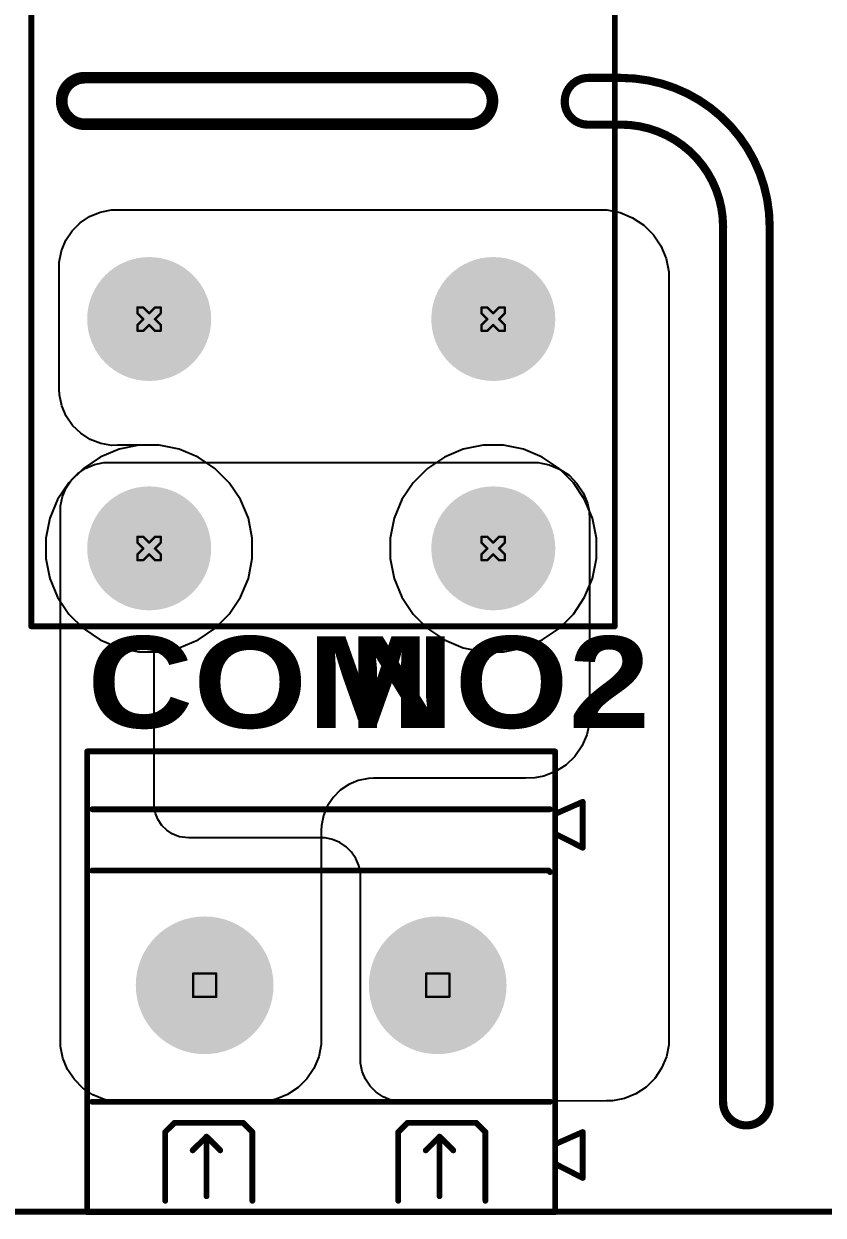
# Model space of a CAD drawing. Header units: inches. Extents: x -3 to 195, y 0 to 199.
# Drawn here: x 1.034 to 1.72, y -0.003 to 1.02 of the extents above; entities that cross this region are included whole.
import ezdxf

# ---------------------------------------------------------------- set-up
doc = ezdxf.new("R2010")
doc.units = ezdxf.units.IN
doc.header["$MEASUREMENT"] = 0
for name, color, linetype in [('Board Outline', 216, 'Continuous'), ('Bottom Layer', 5, 'Continuous'), ('Bottom Solder', 6, 'Continuous'), ('Drill Drawing', 1, 'Continuous'), ('Multi-Layer', 9, 'Continuous'), ('Pad Holes', 156, 'Continuous'), ('Top Layer', 1, 'Continuous'), ('Top Overlay', 2, 'Continuous'), ('Top Solder', 216, 'Continuous')]:
    doc.layers.add(name, color=color, linetype=linetype)
doc.styles.add('Arial Black_Bold', font='', dxfattribs={"height": 0.2})
doc.styles.get('Arial Black_Bold').set_extended_font_data('Arial Black', bold=True)

# ---------------------------------------------------------------- blocks, each defined once
blk = doc.blocks.new('G5RL_1A_E_HR_DC5_89')
at = {"layer": 'Bottom Layer'}
h = blk.add_hatch(color=5, dxfattribs=at)
edge = h.paths.add_edge_path()
edge.add_arc((0.2952, 0.1477), 0.0492, 0, 360)
h = blk.add_hatch(color=5, dxfattribs=at)
edge = h.paths.add_edge_path()
edge.add_arc((0.4921, 0.1477), 0.0492, 0, 360)
h = blk.add_hatch(color=5, dxfattribs=at)
edge = h.paths.add_edge_path()
edge.add_arc((0.2952, -0.1476), 0.0492, 0, 360)
h = blk.add_hatch(color=5, dxfattribs=at)
edge = h.paths.add_edge_path()
edge.add_arc((0.4921, -0.1476), 0.0492, 0, 360)
at = {"layer": 'Bottom Solder'}
h = blk.add_hatch(color=6, dxfattribs=at)
edge = h.paths.add_edge_path()
edge.add_arc((0.2952, 0.1477), 0.0532, 0, 360)
h = blk.add_hatch(color=6, dxfattribs=at)
edge = h.paths.add_edge_path()
edge.add_arc((0.4921, 0.1477), 0.0532, 0, 360)
h = blk.add_hatch(color=6, dxfattribs=at)
edge = h.paths.add_edge_path()
edge.add_arc((0.2952, -0.1476), 0.0532, 0, 360)
h = blk.add_hatch(color=6, dxfattribs=at)
edge = h.paths.add_edge_path()
edge.add_arc((0.4921, -0.1476), 0.0532, 0, 360)
at = {"layer": 'Multi-Layer'}
h = blk.add_hatch(color=9, dxfattribs=at)
edge = h.paths.add_edge_path()
edge.add_arc((0.2952, 0.1477), 0.0492, 0, 360)
h = blk.add_hatch(color=9, dxfattribs=at)
edge = h.paths.add_edge_path()
edge.add_arc((0.4921, 0.1477), 0.0492, 0, 360)
h = blk.add_hatch(color=9, dxfattribs=at)
edge = h.paths.add_edge_path()
edge.add_arc((0.2952, -0.1476), 0.0492, 0, 360)
h = blk.add_hatch(color=9, dxfattribs=at)
edge = h.paths.add_edge_path()
edge.add_arc((0.4921, -0.1476), 0.0492, 0, 360)
at = {"layer": 'Pad Holes'}
h = blk.add_hatch(color=7, dxfattribs=at)
edge = h.paths.add_edge_path()
edge.add_arc((0.2952, 0.1477), 0.0295, 0, 360)
h = blk.add_hatch(color=7, dxfattribs=at)
edge = h.paths.add_edge_path()
edge.add_arc((0.4921, 0.1477), 0.0295, 0, 360)
h = blk.add_hatch(color=7, dxfattribs=at)
edge = h.paths.add_edge_path()
edge.add_arc((0.2952, -0.1476), 0.0295, 0, 360)
h = blk.add_hatch(color=7, dxfattribs=at)
edge = h.paths.add_edge_path()
edge.add_arc((0.4921, -0.1476), 0.0295, 0, 360)
at = {"layer": 'Top Layer'}
h = blk.add_hatch(color=1, dxfattribs=at)
edge = h.paths.add_edge_path()
edge.add_arc((0.2952, 0.1477), 0.0492, 0, 360)
h = blk.add_hatch(color=1, dxfattribs=at)
edge = h.paths.add_edge_path()
edge.add_arc((0.4921, 0.1477), 0.0492, 0, 360)
h = blk.add_hatch(color=1, dxfattribs=at)
edge = h.paths.add_edge_path()
edge.add_arc((0.2952, -0.1476), 0.0492, 0, 360)
h = blk.add_hatch(color=1, dxfattribs=at)
edge = h.paths.add_edge_path()
edge.add_arc((0.4921, -0.1476), 0.0492, 0, 360)
at = {"layer": 'Top Solder'}
h = blk.add_hatch(color=216, dxfattribs=at)
edge = h.paths.add_edge_path()
edge.add_arc((0.2952, 0.1477), 0.0532, 0, 360)
h = blk.add_hatch(color=216, dxfattribs=at)
edge = h.paths.add_edge_path()
edge.add_arc((0.4921, 0.1477), 0.0532, 0, 360)
h = blk.add_hatch(color=216, dxfattribs=at)
edge = h.paths.add_edge_path()
edge.add_arc((0.2952, -0.1476), 0.0532, 0, 360)
h = blk.add_hatch(color=216, dxfattribs=at)
edge = h.paths.add_edge_path()
edge.add_arc((0.4921, -0.1476), 0.0532, 0, 360)
at = {"layer": 'Top Overlay', "const_width": 0.005}
for points in [[(0.5591, 0.252), (-0.5827, 0.252)], [(0.5591, 0.252), (-0.5827, 0.252)], [(0.5591, -0.248), (0.5591, 0.252)], [(0.5591, -0.2488), (-0.5827, -0.2488)]]:
    blk.add_lwpolyline(points, dxfattribs=at)
at = {"layer": 'Top Overlay', "const_width": 0.0025}
for points in [[(0.5578, 0.252, 1), (0.5603, 0.252, 1)], [(0.5578, 0.252, 1), (0.5603, 0.252, 1)], [(0.5578, 0.252, 1), (0.5603, 0.252, 1)], [(0.5578, -0.248, 1), (0.5603, -0.248, 1)], [(0.5578, -0.2488, 1), (0.5603, -0.2488, 1)]]:
    blk.add_lwpolyline(points, format="xyb", close=True, dxfattribs=at)
blk = doc.blocks.new('DB128L_5_08_2P_GN_S_96')
at = {"layer": 'Bottom Layer'}
h = blk.add_hatch(color=5, dxfattribs=at)
edge = h.paths.add_edge_path()
edge.add_arc((-0.1, 0), 0.0551, 0, 360)
h = blk.add_hatch(color=5, dxfattribs=at)
edge = h.paths.add_edge_path()
edge.add_arc((0.1, 0), 0.0551, 0, 360)
at = {"layer": 'Bottom Solder'}
h = blk.add_hatch(color=6, dxfattribs=at)
edge = h.paths.add_edge_path()
edge.add_arc((-0.1, 0), 0.0591, 0, 360)
h = blk.add_hatch(color=6, dxfattribs=at)
edge = h.paths.add_edge_path()
edge.add_arc((0.1, 0), 0.0591, 0, 360)
at = {"layer": 'Multi-Layer'}
h = blk.add_hatch(color=9, dxfattribs=at)
edge = h.paths.add_edge_path()
edge.add_arc((-0.1, 0), 0.0551, 0, 360)
h = blk.add_hatch(color=9, dxfattribs=at)
edge = h.paths.add_edge_path()
edge.add_arc((0.1, 0), 0.0551, 0, 360)
at = {"layer": 'Pad Holes'}
h = blk.add_hatch(color=7, dxfattribs=at)
edge = h.paths.add_edge_path()
edge.add_arc((-0.1, 0), 0.0315, 0, 360)
h = blk.add_hatch(color=7, dxfattribs=at)
edge = h.paths.add_edge_path()
edge.add_arc((0.1, 0), 0.0315, 0, 360)
at = {"layer": 'Top Layer'}
h = blk.add_hatch(color=1, dxfattribs=at)
edge = h.paths.add_edge_path()
edge.add_arc((-0.1, 0), 0.0551, 0, 360)
h = blk.add_hatch(color=1, dxfattribs=at)
edge = h.paths.add_edge_path()
edge.add_arc((0.1, 0), 0.0551, 0, 360)
at = {"layer": 'Top Solder'}
h = blk.add_hatch(color=216, dxfattribs=at)
edge = h.paths.add_edge_path()
edge.add_arc((-0.1, 0), 0.0591, 0, 360)
h = blk.add_hatch(color=216, dxfattribs=at)
edge = h.paths.add_edge_path()
edge.add_arc((0.1, 0), 0.0591, 0, 360)
at = {"layer": 'Top Overlay', "const_width": 0.005}
for points in [[(0.2008, 0.1948), (-0.2008, 0.1948)], [(-0.2008, 0.1948), (-0.2008, -0.2008)], [(0.2008, 0.1948), (0.2008, -0.2008)], [(-0.1409, 0.185), (-0.1409, 0.126)], [(-0.0661, 0.185), (-0.0661, 0.126)], [(0.0591, 0.185), (0.0591, 0.126)], [(0.1339, 0.185), (0.1339, 0.126)], [(-0.1016, 0.1811), (-0.1016, 0.1299)], [(0.0984, 0.1811), (0.0984, 0.1299)], [(-0.2244, 0.1654), (-0.2244, 0.126)], [(-0.2008, 0.1533), (-0.2244, 0.1654)], [(-0.1016, 0.1299), (-0.1134, 0.1417)], [(-0.0898, 0.1417), (-0.1016, 0.1299)], [(0.0984, 0.1299), (0.0866, 0.1417)], [(0.1102, 0.1417), (0.0984, 0.1299)], [(-0.2008, 0.1364), (-0.2244, 0.126)], [(-0.1331, 0.1181), (-0.1409, 0.126)], [(-0.0661, 0.126), (-0.074, 0.1181)], [(0.0669, 0.1181), (0.0591, 0.126)], [(0.1339, 0.126), (0.126, 0.1181)], [(-0.1291, 0.1181), (-0.1331, 0.1181)], [(-0.074, 0.1181), (-0.1291, 0.1181)], [(0.0709, 0.1181), (0.0669, 0.1181)], [(0.126, 0.1181), (0.0709, 0.1181)], [(0.1965, 0.1), (-0.1965, 0.1)], [(-0.1951, -0.0985), (-0.1965, -0.0972)], [(0.1965, -0.0985), (-0.1951, -0.0985)], [(-0.2244, -0.1181), (-0.2244, -0.1575)], [(-0.2008, -0.1301), (-0.2244, -0.1181)], [(-0.2008, -0.1471), (-0.2244, -0.1575)], [(0.1965, -0.1511), (-0.1965, -0.1511)], [(0.0235, -0.1511), (0.0186, -0.1511)], [(0.2008, -0.2008), (-0.2008, -0.2008)]]:
    blk.add_lwpolyline(points, dxfattribs=at)
at = {"layer": 'Top Overlay', "const_width": 0.0025}
for points in [[(-0.202, 0.1948, 1), (-0.1995, 0.1948, 1)], [(-0.202, 0.1948, 1), (-0.1995, 0.1948, 1)], [(0.1995, 0.1948, 1), (0.202, 0.1948, 1)], [(0.1995, 0.1948, 1), (0.202, 0.1948, 1)], [(-0.1422, 0.185, 1), (-0.1397, 0.185, 1)], [(-0.0674, 0.185, 1), (-0.0649, 0.185, 1)], [(0.0578, 0.185, 1), (0.0603, 0.185, 1)], [(0.1326, 0.185, 1), (0.1351, 0.185, 1)], [(-0.1028, 0.1811, 1), (-0.1003, 0.1811, 1)], [(0.0972, 0.1811, 1), (0.0997, 0.1811, 1)], [(-0.2257, 0.1654, 1), (-0.2232, 0.1654, 1)], [(-0.2257, 0.1654, 1), (-0.2232, 0.1654, 1)], [(-0.202, 0.1533, 1), (-0.1995, 0.1533, 1)], [(-0.1146, 0.1417, 1), (-0.1121, 0.1417, 1)], [(-0.091, 0.1417, 1), (-0.0885, 0.1417, 1)], [(0.0854, 0.1417, 1), (0.0879, 0.1417, 1)], [(0.109, 0.1417, 1), (0.1115, 0.1417, 1)], [(-0.202, 0.1364, 1), (-0.1995, 0.1364, 1)], [(-0.2257, 0.126, 1), (-0.2232, 0.126, 1)], [(-0.2257, 0.126, 1), (-0.2232, 0.126, 1)], [(-0.1422, 0.126, 1), (-0.1397, 0.126, 1)], [(-0.1422, 0.126, 1), (-0.1397, 0.126, 1)], [(-0.1028, 0.1299, 1), (-0.1003, 0.1299, 1)], [(-0.1028, 0.1299, 1), (-0.1003, 0.1299, 1)], [(-0.1028, 0.1299, 1), (-0.1003, 0.1299, 1)], [(-0.0674, 0.126, 1), (-0.0649, 0.126, 1)], [(-0.0674, 0.126, 1), (-0.0649, 0.126, 1)], [(0.0578, 0.126, 1), (0.0603, 0.126, 1)], [(0.0578, 0.126, 1), (0.0603, 0.126, 1)], [(0.0972, 0.1299, 1), (0.0997, 0.1299, 1)], [(0.0972, 0.1299, 1), (0.0997, 0.1299, 1)], [(0.0972, 0.1299, 1), (0.0997, 0.1299, 1)], [(0.1326, 0.126, 1), (0.1351, 0.126, 1)], [(0.1326, 0.126, 1), (0.1351, 0.126, 1)], [(-0.1343, 0.1181, 1), (-0.1318, 0.1181, 1)], [(-0.1343, 0.1181, 1), (-0.1318, 0.1181, 1)], [(-0.1304, 0.1181, 1), (-0.1279, 0.1181, 1)], [(-0.1304, 0.1181, 1), (-0.1279, 0.1181, 1)], [(-0.0753, 0.1181, 1), (-0.0728, 0.1181, 1)], [(-0.0753, 0.1181, 1), (-0.0728, 0.1181, 1)], [(0.0657, 0.1181, 1), (0.0682, 0.1181, 1)], [(0.0657, 0.1181, 1), (0.0682, 0.1181, 1)], [(0.0696, 0.1181, 1), (0.0721, 0.1181, 1)], [(0.0696, 0.1181, 1), (0.0721, 0.1181, 1)], [(0.1247, 0.1181, 1), (0.1272, 0.1181, 1)], [(0.1247, 0.1181, 1), (0.1272, 0.1181, 1)], [(-0.1977, 0.1, 1), (-0.1952, 0.1, 1)], [(0.1952, 0.1, 1), (0.1977, 0.1, 1)], [(-0.1977, -0.0972, 1), (-0.1952, -0.0972, 1)], [(-0.1964, -0.0985, 1), (-0.1939, -0.0985, 1)], [(-0.1964, -0.0985, 1), (-0.1939, -0.0985, 1)], [(0.1952, -0.0985, 1), (0.1977, -0.0985, 1)], [(-0.2257, -0.1181, 1), (-0.2232, -0.1181, 1)], [(-0.2257, -0.1181, 1), (-0.2232, -0.1181, 1)], [(-0.202, -0.1301, 1), (-0.1995, -0.1301, 1)], [(-0.202, -0.1471, 1), (-0.1995, -0.1471, 1)], [(-0.1977, -0.1511, 1), (-0.1952, -0.1511, 1)], [(0.0174, -0.1511, 1), (0.0199, -0.1511, 1)], [(0.0223, -0.1511, 1), (0.0248, -0.1511, 1)], [(0.1952, -0.1511, 1), (0.1977, -0.1511, 1)], [(-0.2257, -0.1575, 1), (-0.2232, -0.1575, 1)], [(-0.2257, -0.1575, 1), (-0.2232, -0.1575, 1)], [(-0.202, -0.2008, 1), (-0.1995, -0.2008, 1)], [(-0.202, -0.2008, 1), (-0.1995, -0.2008, 1)], [(0.1995, -0.2008, 1), (0.202, -0.2008, 1)], [(0.1995, -0.2008, 1), (0.202, -0.2008, 1)]]:
    blk.add_lwpolyline(points, format="xyb", close=True, dxfattribs=at)

msp = doc.modelspace()

# ---------------------------------------------------------------- linework, layer by layer
at = {"layer": 'Board Outline'}
for points, const_width in [([(1.0665, 0.9535, -0.414214), (1.0865, 0.9735)], 0.01), ([(1.4162, 0.9735, -0.414214), (1.4362, 0.9535)], 0.01), ([(1.4982, 0.9529, -0.414214), (1.5186, 0.9733)], 0.007), ([(1.5464, 0.9733, -0.414214), (1.6741, 0.8455)], 0.007), ([(1.0865, 0.9335, -0.414214), (1.0665, 0.9535)], 0.01), ([(1.4362, 0.9535, -0.414214), (1.4162, 0.9335)], 0.01), ([(1.5179, 0.9332, -0.414214), (1.4982, 0.9529)], 0.007), ([(1.5464, 0.9332, -0.414214), (1.6341, 0.8455)], 0.007), ([(1.6541, 0.074, -0.414214), (1.6341, 0.094)], 0.007), ([(1.6741, 0.094, -0.414214), (1.6541, 0.074)], 0.007)]:
    msp.add_lwpolyline(points, format="xyb", dxfattribs=dict(at, const_width=const_width))
for points, const_width in [([(1.0865, 0.9735), (1.4162, 0.9735)], 0.01), ([(1.5186, 0.9733), (1.5464, 0.9733)], 0.007), ([(1.0865, 0.9335), (1.4162, 0.9335)], 0.01), ([(1.5179, 0.9332), (1.5464, 0.9332)], 0.007), ([(1.6341, 0.094), (1.6341, 0.8455)], 0.007), ([(1.6741, 0.094), (1.6741, 0.8455)], 0.007), ([(0, 0), (3.5433, 0)], 0.005)]:
    msp.add_lwpolyline(points, dxfattribs=dict(at, const_width=const_width))
for points, const_width in [([(1.084, 0.9735, 1), (1.089, 0.9735, 1)], 0.005), ([(1.084, 0.9735, 1), (1.089, 0.9735, 1)], 0.005), ([(1.4137, 0.9735, 1), (1.4187, 0.9735, 1)], 0.005), ([(1.4137, 0.9735, 1), (1.4187, 0.9735, 1)], 0.005), ([(1.5168, 0.9733, 1), (1.5203, 0.9733, 1)], 0.0035), ([(1.5168, 0.9733, 1), (1.5203, 0.9733, 1)], 0.0035), ([(1.5446, 0.9733, 1), (1.5481, 0.9733, 1)], 0.0035), ([(1.5446, 0.9733, 1), (1.5481, 0.9733, 1)], 0.0035), ([(1.064, 0.9535, 1), (1.069, 0.9535, 1)], 0.005), ([(1.064, 0.9535, 1), (1.069, 0.9535, 1)], 0.005), ([(1.4337, 0.9535, 1), (1.4387, 0.9535, 1)], 0.005), ([(1.4337, 0.9535, 1), (1.4387, 0.9535, 1)], 0.005), ([(1.4965, 0.9529, 1), (1.5, 0.9529, 1)], 0.0035), ([(1.4965, 0.9529, 1), (1.5, 0.9529, 1)], 0.0035), ([(1.084, 0.9335, 1), (1.089, 0.9335, 1)], 0.005), ([(1.084, 0.9335, 1), (1.089, 0.9335, 1)], 0.005), ([(1.4137, 0.9335, 1), (1.4187, 0.9335, 1)], 0.005), ([(1.4137, 0.9335, 1), (1.4187, 0.9335, 1)], 0.005), ([(1.5162, 0.9332, 1), (1.5197, 0.9332, 1)], 0.0035), ([(1.5162, 0.9332, 1), (1.5197, 0.9332, 1)], 0.0035), ([(1.5446, 0.9332, 1), (1.5481, 0.9332, 1)], 0.0035), ([(1.5446, 0.9332, 1), (1.5481, 0.9332, 1)], 0.0035), ([(1.6324, 0.8455, 1), (1.6359, 0.8455, 1)], 0.0035), ([(1.6324, 0.8455, 1), (1.6359, 0.8455, 1)], 0.0035), ([(1.6724, 0.8455, 1), (1.6759, 0.8455, 1)], 0.0035), ([(1.6724, 0.8455, 1), (1.6759, 0.8455, 1)], 0.0035), ([(1.6324, 0.094, 1), (1.6359, 0.094, 1)], 0.0035), ([(1.6324, 0.094, 1), (1.6359, 0.094, 1)], 0.0035), ([(1.6724, 0.094, 1), (1.6759, 0.094, 1)], 0.0035), ([(1.6724, 0.094, 1), (1.6759, 0.094, 1)], 0.0035), ([(1.6524, 0.074, 1), (1.6559, 0.074, 1)], 0.0035), ([(1.6524, 0.074, 1), (1.6559, 0.074, 1)], 0.0035)]:
    msp.add_lwpolyline(points, format="xyb", close=True, dxfattribs=dict(at, const_width=const_width))
at = {"layer": 'Bottom Layer'}
for p, q in [((1.0996, 0.8581), (1.1092, 0.86)), ((1.1092, 0.86), (1.5343, 0.86)), ((1.5343, 0.86), (1.5457, 0.8577)), ((1.0755, 0.842), (1.0824, 0.8489)), ((1.0824, 0.8489), (1.0905, 0.8543)), ((1.0905, 0.8543), (1.0996, 0.8581)), ((1.5457, 0.8577), (1.5565, 0.8533)), ((1.5565, 0.8533), (1.5661, 0.8468)), ((1.07, 0.8339), (1.0755, 0.842)), ((1.5661, 0.8468), (1.5743, 0.8386)), ((1.0663, 0.8248), (1.07, 0.8339)), ((1.5743, 0.8386), (1.5808, 0.829)), ((1.5808, 0.829), (1.5852, 0.8182)), ((1.0644, 0.8152), (1.0663, 0.8248)), ((1.5852, 0.8182), (1.5875, 0.8068)), ((1.0644, 0.706), (1.0644, 0.8152)), ((1.5875, 0.8068), (1.5875, 0.801)), ((1.5875, 0.801), (1.5875, 0.1485)), ((1.0645, 0.7012), (1.0644, 0.706)), ((1.0665, 0.6917), (1.0645, 0.7012)), ((1.0704, 0.6829), (1.0665, 0.6917)), ((1.0759, 0.6749), (1.0704, 0.6829)), ((1.0829, 0.6682), (1.0759, 0.6749)), ((1.091, 0.663), (1.0829, 0.6682)), ((1.1, 0.6595), (1.091, 0.663)), ((1.1096, 0.6578), (1.1, 0.6595)), ((1.1144, 0.6579), (1.1096, 0.6578)), ((1.1328, 0.6579), (1.1144, 0.6579)), ((1.1144, 0.6579), (1.1144, 0.6579)), ((1.1328, 0.6579), (1.1157, 0.6545)), ((1.1503, 0.6579), (1.1328, 0.6579)), ((1.1328, 0.6579), (1.1328, 0.6579)), ((1.1415, 0.6579), (1.1328, 0.6579)), ((1.1503, 0.6579), (1.1415, 0.6579)), ((1.1674, 0.6545), (1.1503, 0.6579)), ((1.1674, 0.6545), (1.1503, 0.6579)), ((1.4281, 0.6579), (1.411, 0.6545)), ((1.4281, 0.6579), (1.411, 0.6545)), ((1.4456, 0.6579), (1.4281, 0.6579)), ((1.4368, 0.6579), (1.4281, 0.6579)), ((1.4456, 0.6579), (1.4368, 0.6579)), ((1.4627, 0.6545), (1.4456, 0.6579)), ((1.4627, 0.6545), (1.4456, 0.6579)), ((1.0996, 0.6478), (1.0851, 0.6381)), ((1.1157, 0.6545), (1.0996, 0.6478)), ((1.1835, 0.6478), (1.1674, 0.6545)), ((1.1835, 0.6478), (1.1674, 0.6545)), ((1.198, 0.6381), (1.1835, 0.6478)), ((1.198, 0.6381), (1.1835, 0.6478)), ((1.3949, 0.6478), (1.3804, 0.6381)), ((1.3949, 0.6478), (1.3804, 0.6381)), ((1.411, 0.6545), (1.3949, 0.6478)), ((1.411, 0.6545), (1.3949, 0.6478)), ((1.4788, 0.6478), (1.4627, 0.6545)), ((1.4788, 0.6478), (1.4627, 0.6545)), ((1.4933, 0.6381), (1.4788, 0.6478)), ((1.4933, 0.6381), (1.4788, 0.6478)), ((1.0851, 0.6381), (1.0727, 0.6258)), ((1.2103, 0.6258), (1.198, 0.6381)), ((1.2103, 0.6258), (1.198, 0.6381)), ((1.3804, 0.6381), (1.368, 0.6258)), ((1.3804, 0.6381), (1.368, 0.6258)), ((1.5056, 0.6258), (1.4933, 0.6381)), ((1.5056, 0.6258), (1.4933, 0.6381)), ((1.0727, 0.6258), (1.063, 0.6113)), ((1.22, 0.6113), (1.2103, 0.6258)), ((1.22, 0.6113), (1.2103, 0.6258)), ((1.368, 0.6258), (1.3583, 0.6113)), ((1.368, 0.6258), (1.3583, 0.6113)), ((1.5153, 0.6113), (1.5056, 0.6258)), ((1.5153, 0.6113), (1.5056, 0.6258)), ((1.063, 0.6113), (1.0564, 0.5952)), ((1.2267, 0.5952), (1.22, 0.6113)), ((1.2267, 0.5952), (1.22, 0.6113)), ((1.3583, 0.6113), (1.3517, 0.5952)), ((1.3583, 0.6113), (1.3517, 0.5952)), ((1.522, 0.5952), (1.5153, 0.6113)), ((1.522, 0.5952), (1.5153, 0.6113)), ((1.0564, 0.5952), (1.053, 0.5781)), ((1.2301, 0.5781), (1.2267, 0.5952)), ((1.2301, 0.5781), (1.2267, 0.5952)), ((1.3517, 0.5952), (1.3483, 0.5781)), ((1.3517, 0.5952), (1.3483, 0.5781)), ((1.5254, 0.5781), (1.522, 0.5952)), ((1.5254, 0.5781), (1.522, 0.5952)), ((1.053, 0.5781), (1.053, 0.5693)), ((1.2301, 0.5606), (1.2301, 0.5781)), ((1.2301, 0.5693), (1.2301, 0.5781)), ((1.3483, 0.5781), (1.3483, 0.5606)), ((1.3483, 0.5781), (1.3483, 0.5693)), ((1.5254, 0.5606), (1.5254, 0.5781)), ((1.5254, 0.5693), (1.5254, 0.5781)), ((1.053, 0.5693), (1.053, 0.5693)), ((1.053, 0.5693), (1.053, 0.5606)), ((1.2301, 0.5606), (1.2301, 0.5693)), ((1.3483, 0.5693), (1.3483, 0.5693)), ((1.3483, 0.5693), (1.3483, 0.5606)), ((1.5254, 0.5606), (1.5254, 0.5693)), ((1.053, 0.5606), (1.0564, 0.5435)), ((1.2267, 0.5435), (1.2301, 0.5606)), ((1.2267, 0.5435), (1.2301, 0.5606)), ((1.3483, 0.5606), (1.3517, 0.5435)), ((1.3483, 0.5606), (1.3517, 0.5435)), ((1.522, 0.5435), (1.5254, 0.5606)), ((1.522, 0.5435), (1.5254, 0.5606)), ((1.0564, 0.5435), (1.063, 0.5274)), ((1.22, 0.5274), (1.2267, 0.5435)), ((1.22, 0.5274), (1.2267, 0.5435)), ((1.3517, 0.5435), (1.3583, 0.5274)), ((1.3517, 0.5435), (1.3583, 0.5274)), ((1.5153, 0.5274), (1.522, 0.5435)), ((1.5153, 0.5274), (1.522, 0.5435)), ((1.063, 0.5274), (1.0727, 0.5129)), ((1.2103, 0.5129), (1.22, 0.5274)), ((1.2103, 0.5129), (1.22, 0.5274)), ((1.3583, 0.5274), (1.368, 0.5129)), ((1.3583, 0.5274), (1.368, 0.5129)), ((1.5056, 0.5129), (1.5153, 0.5274)), ((1.5056, 0.5129), (1.5153, 0.5274)), ((1.0727, 0.5129), (1.0851, 0.5005)), ((1.198, 0.5005), (1.2103, 0.5129)), ((1.198, 0.5005), (1.2103, 0.5129)), ((1.368, 0.5129), (1.3804, 0.5005)), ((1.368, 0.5129), (1.3804, 0.5005)), ((1.4933, 0.5005), (1.5056, 0.5129)), ((1.4933, 0.5005), (1.5056, 0.5129)), ((1.0851, 0.5005), (1.0996, 0.4908)), ((1.1835, 0.4908), (1.198, 0.5005)), ((1.1835, 0.4908), (1.198, 0.5005)), ((1.3804, 0.5005), (1.3949, 0.4908)), ((1.3804, 0.5005), (1.3949, 0.4908)), ((1.4788, 0.4908), (1.4933, 0.5005)), ((1.4788, 0.4908), (1.4933, 0.5005)), ((1.0996, 0.4908), (1.1157, 0.4841)), ((1.1157, 0.4841), (1.1328, 0.4807)), ((1.1328, 0.4807), (1.1415, 0.4807)), ((1.1415, 0.4807), (1.1503, 0.4807)), ((1.1459, 0.3475), (1.1459, 0.4807)), ((1.1459, 0.4807), (1.1503, 0.4807)), ((1.1503, 0.4807), (1.1674, 0.4841)), ((1.1503, 0.4807), (1.1674, 0.4841)), ((1.1674, 0.4841), (1.1835, 0.4908)), ((1.1674, 0.4841), (1.1835, 0.4908)), ((1.3949, 0.4908), (1.411, 0.4841)), ((1.3949, 0.4908), (1.411, 0.4841)), ((1.411, 0.4841), (1.4281, 0.4807)), ((1.411, 0.4841), (1.4281, 0.4807)), ((1.4281, 0.4807), (1.4456, 0.4807)), ((1.4281, 0.4807), (1.4368, 0.4807)), ((1.4368, 0.4807), (1.4456, 0.4807)), ((1.4456, 0.4807), (1.4627, 0.4841)), ((1.4456, 0.4807), (1.4627, 0.4841)), ((1.4627, 0.4841), (1.4788, 0.4908)), ((1.4627, 0.4841), (1.4788, 0.4908)), ((1.147, 0.3418), (1.1459, 0.3475)), ((1.1493, 0.3364), (1.147, 0.3418)), ((1.1525, 0.3315), (1.1493, 0.3364)), ((1.1566, 0.3274), (1.1525, 0.3315)), ((1.1614, 0.3242), (1.1566, 0.3274)), ((1.1668, 0.322), (1.1614, 0.3242)), ((1.1676, 0.3218), (1.1668, 0.322)), ((1.1754, 0.3208), (1.1676, 0.3218)), ((1.183, 0.3209), (1.1754, 0.3208)), ((1.1754, 0.3208), (1.1754, 0.3208)), ((1.2595, 0.321), (1.183, 0.3209)), ((1.2892, 0.321), (1.2595, 0.321)), ((1.2925, 0.3208), (1.2892, 0.321)), ((1.299, 0.3195), (1.2925, 0.3208)), ((1.3051, 0.317), (1.299, 0.3195)), ((1.3106, 0.3133), (1.3051, 0.317)), ((1.3153, 0.3086), (1.3106, 0.3133)), ((1.319, 0.3031), (1.3153, 0.3086)), ((1.3215, 0.297), (1.319, 0.3031)), ((1.3228, 0.2905), (1.3215, 0.297)), ((1.323, 0.2872), (1.3228, 0.2905)), ((1.323, 0.1311), (1.323, 0.2872)), ((1.5875, 0.1432), (1.5855, 0.1329)), ((1.5875, 0.1485), (1.5875, 0.1485)), ((1.5875, 0.1485), (1.5875, 0.1432)), ((1.323, 0.1274), (1.323, 0.1311)), ((1.3244, 0.1203), (1.323, 0.1274)), ((1.5814, 0.1232), (1.5756, 0.1144)), ((1.5855, 0.1329), (1.5814, 0.1232)), ((1.3272, 0.1136), (1.3244, 0.1203)), ((1.3312, 0.1076), (1.3272, 0.1136)), ((1.5756, 0.1144), (1.5681, 0.1069)), ((1.3363, 0.1025), (1.3312, 0.1076)), ((1.3424, 0.0985), (1.3363, 0.1025)), ((1.5681, 0.1069), (1.5593, 0.1011)), ((1.349, 0.0957), (1.3424, 0.0985)), ((1.3562, 0.0943), (1.349, 0.0957)), ((1.3598, 0.0943), (1.3562, 0.0943)), ((1.402, 0.0943), (1.3598, 0.0943)), ((1.534, 0.095), (1.402, 0.0943)), ((1.5393, 0.095), (1.534, 0.095)), ((1.5496, 0.0971), (1.5393, 0.095)), ((1.5593, 0.1011), (1.5496, 0.0971))]:
    msp.add_line(p, q, dxfattribs=at)
at = {"layer": 'Drill Drawing', "const_width": 0.002}
for points in [[(1.1315, 0.7712), (1.1315, 0.7762)], [(1.1315, 0.7762), (1.1365, 0.7762)], [(1.1315, 0.7712), (1.1365, 0.7662)], [(1.1315, 0.7612), (1.1365, 0.7662)], [(1.1365, 0.7762), (1.1415, 0.7712)], [(1.1415, 0.7712), (1.1465, 0.7762)], [(1.1465, 0.7762), (1.1515, 0.7762)], [(1.1465, 0.7662), (1.1515, 0.7712)], [(1.1465, 0.7662), (1.1515, 0.7612)], [(1.1515, 0.7712), (1.1515, 0.7762)], [(1.4268, 0.7712), (1.4268, 0.7762)], [(1.4268, 0.7762), (1.4318, 0.7762)], [(1.4268, 0.7712), (1.4318, 0.7662)], [(1.4268, 0.7612), (1.4318, 0.7662)], [(1.4318, 0.7762), (1.4368, 0.7712)], [(1.4368, 0.7712), (1.4418, 0.7762)], [(1.4418, 0.7762), (1.4468, 0.7762)], [(1.4418, 0.7662), (1.4468, 0.7712)], [(1.4418, 0.7662), (1.4468, 0.7612)], [(1.4468, 0.7712), (1.4468, 0.7762)], [(1.1315, 0.7562), (1.1315, 0.7612)], [(1.1315, 0.7562), (1.1365, 0.7562)], [(1.1365, 0.7562), (1.1415, 0.7612)], [(1.1415, 0.7612), (1.1465, 0.7562)], [(1.1465, 0.7562), (1.1515, 0.7562)], [(1.1515, 0.7562), (1.1515, 0.7612)], [(1.4268, 0.7562), (1.4268, 0.7612)], [(1.4268, 0.7562), (1.4318, 0.7562)], [(1.4318, 0.7562), (1.4368, 0.7612)], [(1.4368, 0.7612), (1.4418, 0.7562)], [(1.4418, 0.7562), (1.4468, 0.7562)], [(1.4468, 0.7562), (1.4468, 0.7612)], [(1.1315, 0.5743), (1.1315, 0.5793)], [(1.1315, 0.5793), (1.1365, 0.5793)], [(1.1315, 0.5743), (1.1365, 0.5693)], [(1.1365, 0.5793), (1.1415, 0.5743)], [(1.1415, 0.5743), (1.1465, 0.5793)], [(1.1465, 0.5793), (1.1515, 0.5793)], [(1.1465, 0.5693), (1.1515, 0.5743)], [(1.1515, 0.5743), (1.1515, 0.5793)], [(1.4268, 0.5743), (1.4268, 0.5793)], [(1.4268, 0.5793), (1.4318, 0.5793)], [(1.4268, 0.5743), (1.4318, 0.5693)], [(1.4318, 0.5793), (1.4368, 0.5743)], [(1.4368, 0.5743), (1.4418, 0.5793)], [(1.4418, 0.5793), (1.4468, 0.5793)], [(1.4418, 0.5693), (1.4468, 0.5743)], [(1.4468, 0.5743), (1.4468, 0.5793)], [(1.1315, 0.5643), (1.1365, 0.5693)], [(1.1315, 0.5593), (1.1315, 0.5643)], [(1.1365, 0.5593), (1.1415, 0.5643)], [(1.1415, 0.5643), (1.1465, 0.5593)], [(1.1465, 0.5693), (1.1515, 0.5643)], [(1.1515, 0.5593), (1.1515, 0.5643)], [(1.4268, 0.5643), (1.4318, 0.5693)], [(1.4268, 0.5593), (1.4268, 0.5643)], [(1.4318, 0.5593), (1.4368, 0.5643)], [(1.4368, 0.5643), (1.4418, 0.5593)], [(1.4418, 0.5693), (1.4468, 0.5643)], [(1.4468, 0.5593), (1.4468, 0.5643)], [(1.1315, 0.5593), (1.1365, 0.5593)], [(1.1465, 0.5593), (1.1515, 0.5593)], [(1.4268, 0.5593), (1.4318, 0.5593)], [(1.4418, 0.5593), (1.4468, 0.5593)], [(1.1792, 0.2043), (1.1992, 0.2043)], [(1.1792, 0.1843), (1.1792, 0.2043)], [(1.1992, 0.1843), (1.1992, 0.2043)], [(1.3792, 0.2043), (1.3992, 0.2043)], [(1.3792, 0.1843), (1.3792, 0.2043)], [(1.3992, 0.1843), (1.3992, 0.2043)], [(1.1792, 0.1843), (1.1992, 0.1843)], [(1.3792, 0.1843), (1.3992, 0.1843)]]:
    msp.add_lwpolyline(points, dxfattribs=at)
at = {"layer": 'Drill Drawing', "const_width": 0.001}
for points in [[(1.131, 0.7762, 1), (1.132, 0.7762, 1)], [(1.131, 0.7762, 1), (1.132, 0.7762, 1)], [(1.131, 0.7712, 1), (1.132, 0.7712, 1)], [(1.131, 0.7712, 1), (1.132, 0.7712, 1)], [(1.136, 0.7762, 1), (1.137, 0.7762, 1)], [(1.136, 0.7762, 1), (1.137, 0.7762, 1)], [(1.136, 0.7662, 1), (1.137, 0.7662, 1)], [(1.136, 0.7662, 1), (1.137, 0.7662, 1)], [(1.141, 0.7712, 1), (1.142, 0.7712, 1)], [(1.141, 0.7712, 1), (1.142, 0.7712, 1)], [(1.146, 0.7762, 1), (1.147, 0.7762, 1)], [(1.146, 0.7762, 1), (1.147, 0.7762, 1)], [(1.146, 0.7662, 1), (1.147, 0.7662, 1)], [(1.146, 0.7662, 1), (1.147, 0.7662, 1)], [(1.151, 0.7762, 1), (1.152, 0.7762, 1)], [(1.151, 0.7762, 1), (1.152, 0.7762, 1)], [(1.151, 0.7712, 1), (1.152, 0.7712, 1)], [(1.151, 0.7712, 1), (1.152, 0.7712, 1)], [(1.4263, 0.7762, 1), (1.4273, 0.7762, 1)], [(1.4263, 0.7762, 1), (1.4273, 0.7762, 1)], [(1.4263, 0.7712, 1), (1.4273, 0.7712, 1)], [(1.4263, 0.7712, 1), (1.4273, 0.7712, 1)], [(1.4313, 0.7762, 1), (1.4323, 0.7762, 1)], [(1.4313, 0.7762, 1), (1.4323, 0.7762, 1)], [(1.4313, 0.7662, 1), (1.4323, 0.7662, 1)], [(1.4313, 0.7662, 1), (1.4323, 0.7662, 1)], [(1.4363, 0.7712, 1), (1.4373, 0.7712, 1)], [(1.4363, 0.7712, 1), (1.4373, 0.7712, 1)], [(1.4413, 0.7762, 1), (1.4423, 0.7762, 1)], [(1.4413, 0.7762, 1), (1.4423, 0.7762, 1)], [(1.4413, 0.7662, 1), (1.4423, 0.7662, 1)], [(1.4413, 0.7662, 1), (1.4423, 0.7662, 1)], [(1.4463, 0.7762, 1), (1.4473, 0.7762, 1)], [(1.4463, 0.7762, 1), (1.4473, 0.7762, 1)], [(1.4463, 0.7712, 1), (1.4473, 0.7712, 1)], [(1.4463, 0.7712, 1), (1.4473, 0.7712, 1)], [(1.131, 0.7612, 1), (1.132, 0.7612, 1)], [(1.131, 0.7612, 1), (1.132, 0.7612, 1)], [(1.131, 0.7562, 1), (1.132, 0.7562, 1)], [(1.131, 0.7562, 1), (1.132, 0.7562, 1)], [(1.136, 0.7562, 1), (1.137, 0.7562, 1)], [(1.136, 0.7562, 1), (1.137, 0.7562, 1)], [(1.141, 0.7612, 1), (1.142, 0.7612, 1)], [(1.141, 0.7612, 1), (1.142, 0.7612, 1)], [(1.146, 0.7562, 1), (1.147, 0.7562, 1)], [(1.146, 0.7562, 1), (1.147, 0.7562, 1)], [(1.151, 0.7612, 1), (1.152, 0.7612, 1)], [(1.151, 0.7612, 1), (1.152, 0.7612, 1)], [(1.151, 0.7562, 1), (1.152, 0.7562, 1)], [(1.151, 0.7562, 1), (1.152, 0.7562, 1)], [(1.4263, 0.7612, 1), (1.4273, 0.7612, 1)], [(1.4263, 0.7612, 1), (1.4273, 0.7612, 1)], [(1.4263, 0.7562, 1), (1.4273, 0.7562, 1)], [(1.4263, 0.7562, 1), (1.4273, 0.7562, 1)], [(1.4313, 0.7562, 1), (1.4323, 0.7562, 1)], [(1.4313, 0.7562, 1), (1.4323, 0.7562, 1)], [(1.4363, 0.7612, 1), (1.4373, 0.7612, 1)], [(1.4363, 0.7612, 1), (1.4373, 0.7612, 1)], [(1.4413, 0.7562, 1), (1.4423, 0.7562, 1)], [(1.4413, 0.7562, 1), (1.4423, 0.7562, 1)], [(1.4463, 0.7612, 1), (1.4473, 0.7612, 1)], [(1.4463, 0.7612, 1), (1.4473, 0.7612, 1)], [(1.4463, 0.7562, 1), (1.4473, 0.7562, 1)], [(1.4463, 0.7562, 1), (1.4473, 0.7562, 1)], [(1.131, 0.5793, 1), (1.132, 0.5793, 1)], [(1.131, 0.5793, 1), (1.132, 0.5793, 1)], [(1.131, 0.5743, 1), (1.132, 0.5743, 1)], [(1.131, 0.5743, 1), (1.132, 0.5743, 1)], [(1.136, 0.5793, 1), (1.137, 0.5793, 1)], [(1.136, 0.5793, 1), (1.137, 0.5793, 1)], [(1.141, 0.5743, 1), (1.142, 0.5743, 1)], [(1.141, 0.5743, 1), (1.142, 0.5743, 1)], [(1.146, 0.5793, 1), (1.147, 0.5793, 1)], [(1.146, 0.5793, 1), (1.147, 0.5793, 1)], [(1.151, 0.5793, 1), (1.152, 0.5793, 1)], [(1.151, 0.5793, 1), (1.152, 0.5793, 1)], [(1.151, 0.5743, 1), (1.152, 0.5743, 1)], [(1.151, 0.5743, 1), (1.152, 0.5743, 1)], [(1.4263, 0.5793, 1), (1.4273, 0.5793, 1)], [(1.4263, 0.5793, 1), (1.4273, 0.5793, 1)], [(1.4263, 0.5743, 1), (1.4273, 0.5743, 1)], [(1.4263, 0.5743, 1), (1.4273, 0.5743, 1)], [(1.4313, 0.5793, 1), (1.4323, 0.5793, 1)], [(1.4313, 0.5793, 1), (1.4323, 0.5793, 1)], [(1.4363, 0.5743, 1), (1.4373, 0.5743, 1)], [(1.4363, 0.5743, 1), (1.4373, 0.5743, 1)], [(1.4413, 0.5793, 1), (1.4423, 0.5793, 1)], [(1.4413, 0.5793, 1), (1.4423, 0.5793, 1)], [(1.4463, 0.5793, 1), (1.4473, 0.5793, 1)], [(1.4463, 0.5793, 1), (1.4473, 0.5793, 1)], [(1.4463, 0.5743, 1), (1.4473, 0.5743, 1)], [(1.4463, 0.5743, 1), (1.4473, 0.5743, 1)], [(1.131, 0.5643, 1), (1.132, 0.5643, 1)], [(1.131, 0.5643, 1), (1.132, 0.5643, 1)], [(1.136, 0.5693, 1), (1.137, 0.5693, 1)], [(1.136, 0.5693, 1), (1.137, 0.5693, 1)], [(1.141, 0.5643, 1), (1.142, 0.5643, 1)], [(1.141, 0.5643, 1), (1.142, 0.5643, 1)], [(1.146, 0.5693, 1), (1.147, 0.5693, 1)], [(1.146, 0.5693, 1), (1.147, 0.5693, 1)], [(1.151, 0.5643, 1), (1.152, 0.5643, 1)], [(1.151, 0.5643, 1), (1.152, 0.5643, 1)], [(1.4263, 0.5643, 1), (1.4273, 0.5643, 1)], [(1.4263, 0.5643, 1), (1.4273, 0.5643, 1)], [(1.4313, 0.5693, 1), (1.4323, 0.5693, 1)], [(1.4313, 0.5693, 1), (1.4323, 0.5693, 1)], [(1.4363, 0.5643, 1), (1.4373, 0.5643, 1)], [(1.4363, 0.5643, 1), (1.4373, 0.5643, 1)], [(1.4413, 0.5693, 1), (1.4423, 0.5693, 1)], [(1.4413, 0.5693, 1), (1.4423, 0.5693, 1)], [(1.4463, 0.5643, 1), (1.4473, 0.5643, 1)], [(1.4463, 0.5643, 1), (1.4473, 0.5643, 1)], [(1.131, 0.5593, 1), (1.132, 0.5593, 1)], [(1.131, 0.5593, 1), (1.132, 0.5593, 1)], [(1.136, 0.5593, 1), (1.137, 0.5593, 1)], [(1.136, 0.5593, 1), (1.137, 0.5593, 1)], [(1.146, 0.5593, 1), (1.147, 0.5593, 1)], [(1.146, 0.5593, 1), (1.147, 0.5593, 1)], [(1.151, 0.5593, 1), (1.152, 0.5593, 1)], [(1.151, 0.5593, 1), (1.152, 0.5593, 1)], [(1.4263, 0.5593, 1), (1.4273, 0.5593, 1)], [(1.4263, 0.5593, 1), (1.4273, 0.5593, 1)], [(1.4313, 0.5593, 1), (1.4323, 0.5593, 1)], [(1.4313, 0.5593, 1), (1.4323, 0.5593, 1)], [(1.4413, 0.5593, 1), (1.4423, 0.5593, 1)], [(1.4413, 0.5593, 1), (1.4423, 0.5593, 1)], [(1.4463, 0.5593, 1), (1.4473, 0.5593, 1)], [(1.4463, 0.5593, 1), (1.4473, 0.5593, 1)], [(1.1787, 0.2043, 1), (1.1797, 0.2043, 1)], [(1.1787, 0.2043, 1), (1.1797, 0.2043, 1)], [(1.1987, 0.2043, 1), (1.1997, 0.2043, 1)], [(1.1987, 0.2043, 1), (1.1997, 0.2043, 1)], [(1.3787, 0.2043, 1), (1.3797, 0.2043, 1)], [(1.3787, 0.2043, 1), (1.3797, 0.2043, 1)], [(1.3987, 0.2043, 1), (1.3997, 0.2043, 1)], [(1.3987, 0.2043, 1), (1.3997, 0.2043, 1)], [(1.1787, 0.1843, 1), (1.1797, 0.1843, 1)], [(1.1787, 0.1843, 1), (1.1797, 0.1843, 1)], [(1.1987, 0.1843, 1), (1.1997, 0.1843, 1)], [(1.1987, 0.1843, 1), (1.1997, 0.1843, 1)], [(1.3787, 0.1843, 1), (1.3797, 0.1843, 1)], [(1.3787, 0.1843, 1), (1.3797, 0.1843, 1)], [(1.3987, 0.1843, 1), (1.3997, 0.1843, 1)], [(1.3987, 0.1843, 1), (1.3997, 0.1843, 1)]]:
    msp.add_lwpolyline(points, format="xyb", close=True, dxfattribs=at)
at = {"layer": 'Multi-Layer'}
for p, q in [((1.0826, 0.9735), (1.0752, 0.9705)), ((1.0865, 0.9735), (1.0826, 0.9735)), ((1.4162, 0.9735), (1.0865, 0.9735)), ((1.4202, 0.9735), (1.4162, 0.9735)), ((1.4162, 0.9735), (1.4162, 0.9735)), ((1.4275, 0.9705), (1.4202, 0.9735)), ((1.5145, 0.9733), (1.507, 0.9702)), ((1.5186, 0.9733), (1.5145, 0.9733)), ((1.5464, 0.9733), (1.5186, 0.9733)), ((1.5547, 0.9733), (1.5464, 0.9733)), ((1.5464, 0.9733), (1.5464, 0.9733)), ((1.5713, 0.9711), (1.5547, 0.9733)), ((1.0696, 0.9649), (1.0665, 0.9575)), ((1.0752, 0.9705), (1.0696, 0.9649)), ((1.4332, 0.9649), (1.4275, 0.9705)), ((1.4362, 0.9575), (1.4332, 0.9649)), ((1.5013, 0.9645), (1.4982, 0.957)), ((1.507, 0.9702), (1.5013, 0.9645)), ((1.5875, 0.9668), (1.5713, 0.9711)), ((1.603, 0.9603), (1.5875, 0.9668)), ((1.0665, 0.9575), (1.0665, 0.9535)), ((1.0665, 0.9535), (1.0665, 0.9535)), ((1.0665, 0.9535), (1.0665, 0.9495)), ((1.4362, 0.9535), (1.4362, 0.9575)), ((1.4362, 0.9495), (1.4362, 0.9535)), ((1.4982, 0.957), (1.4982, 0.9529)), ((1.4982, 0.9529), (1.4982, 0.9529)), ((1.4982, 0.9529), (1.4982, 0.949)), ((1.6175, 0.952), (1.603, 0.9603)), ((1.6308, 0.9418), (1.6175, 0.952)), ((1.0665, 0.9495), (1.0696, 0.9422)), ((1.0696, 0.9422), (1.0752, 0.9365)), ((1.4275, 0.9365), (1.4332, 0.9422)), ((1.4332, 0.9422), (1.4362, 0.9495)), ((1.4982, 0.949), (1.5012, 0.9418)), ((1.5012, 0.9418), (1.5068, 0.9362)), ((1.6426, 0.9299), (1.6308, 0.9418)), ((1.0752, 0.9365), (1.0826, 0.9335)), ((1.0826, 0.9335), (1.0865, 0.9335)), ((1.0865, 0.9335), (1.0865, 0.9335)), ((1.0865, 0.9335), (1.4162, 0.9335)), ((1.4162, 0.9335), (1.4202, 0.9335)), ((1.4202, 0.9335), (1.4275, 0.9365)), ((1.5068, 0.9362), (1.514, 0.9332)), ((1.514, 0.9332), (1.5179, 0.9332)), ((1.5179, 0.9332), (1.5179, 0.9332)), ((1.5179, 0.9332), (1.5464, 0.9332)), ((1.5464, 0.9332), (1.555, 0.9328)), ((1.555, 0.9328), (1.5718, 0.9295)), ((1.5718, 0.9295), (1.5877, 0.9229)), ((1.5877, 0.9229), (1.602, 0.9133)), ((1.6528, 0.9166), (1.6426, 0.9299)), ((1.602, 0.9133), (1.6142, 0.9012)), ((1.6612, 0.9021), (1.6528, 0.9166)), ((1.6142, 0.9012), (1.6237, 0.8869)), ((1.6676, 0.8867), (1.6612, 0.9021)), ((1.6237, 0.8869), (1.6303, 0.871)), ((1.6719, 0.8705), (1.6676, 0.8867)), ((1.6303, 0.871), (1.6337, 0.8541)), ((1.6741, 0.8539), (1.6719, 0.8705)), ((1.6337, 0.8541), (1.6341, 0.8455)), ((1.6741, 0.8455), (1.6741, 0.8539)), ((1.6341, 0.8455), (1.6341, 0.8455)), ((1.6341, 0.8455), (1.6341, 0.094)), ((1.6741, 0.094), (1.6741, 0.8455)), ((1.6341, 0.094), (1.6341, 0.09)), ((1.6741, 0.09), (1.6741, 0.094)), ((1.6741, 0.094), (1.6741, 0.094)), ((1.6341, 0.09), (1.6372, 0.0827)), ((1.6372, 0.0827), (1.6428, 0.077)), ((1.6655, 0.077), (1.6711, 0.0827)), ((1.6711, 0.0827), (1.6741, 0.09)), ((1.6428, 0.077), (1.6501, 0.074)), ((1.6501, 0.074), (1.6541, 0.074)), ((1.6541, 0.074), (1.6581, 0.074)), ((1.6581, 0.074), (1.6655, 0.077)), ((1.72, 0), (0.1, 0))]:
    msp.add_line(p, q, dxfattribs=at)
at = {"layer": 'Top Layer'}
for p, q in [((1.0805, 0.6338), (1.0873, 0.6383)), ((1.0873, 0.6383), (1.0947, 0.6414)), ((1.0947, 0.6414), (1.1027, 0.643)), ((1.1027, 0.643), (1.1067, 0.643)), ((1.1067, 0.643), (1.4706, 0.643)), ((1.4706, 0.643), (1.4754, 0.643)), ((1.4754, 0.643), (1.4849, 0.6411)), ((1.4849, 0.6411), (1.4938, 0.6374)), ((1.4938, 0.6374), (1.5019, 0.6321)), ((1.0703, 0.6214), (1.0748, 0.6281)), ((1.0748, 0.6281), (1.0805, 0.6338)), ((1.5019, 0.6321), (1.5087, 0.6252)), ((1.5087, 0.6252), (1.514, 0.6172)), ((1.0656, 0.6059), (1.0672, 0.6139)), ((1.0672, 0.6139), (1.0703, 0.6214)), ((1.514, 0.6172), (1.5177, 0.6083)), ((1.0656, 0.6019), (1.0656, 0.6059)), ((1.5177, 0.6083), (1.5191, 0.6014)), ((1.0656, 0.147), (1.0656, 0.6019)), ((1.5191, 0.6014), (1.5196, 0.594)), ((1.5196, 0.594), (1.5196, 0.594)), ((1.5196, 0.594), (1.5196, 0.594)), ((1.5196, 0.594), (1.5196, 0.594)), ((1.5196, 0.594), (1.5196, 0.425)), ((1.5195, 0.4197), (1.5173, 0.4093)), ((1.5196, 0.425), (1.5195, 0.4197)), ((1.5173, 0.4093), (1.513, 0.3995)), ((1.513, 0.3995), (1.5069, 0.3908)), ((1.5069, 0.3908), (1.4993, 0.3834)), ((1.4993, 0.3834), (1.4903, 0.3777)), ((1.321, 0.3701), (1.3129, 0.3667)), ((1.3297, 0.3718), (1.321, 0.3701)), ((1.3341, 0.372), (1.3297, 0.3718)), ((1.4646, 0.372), (1.3341, 0.372)), ((1.4725, 0.3724), (1.4646, 0.372)), ((1.4646, 0.372), (1.4646, 0.372)), ((1.4804, 0.3738), (1.4725, 0.3724)), ((1.4903, 0.3777), (1.4804, 0.3738)), ((1.3056, 0.3618), (1.2994, 0.3556)), ((1.3129, 0.3667), (1.3056, 0.3618)), ((1.2945, 0.3483), (1.2911, 0.3401)), ((1.2994, 0.3556), (1.2945, 0.3483)), ((1.2911, 0.3401), (1.2894, 0.3315)), ((1.2894, 0.3315), (1.2892, 0.3271)), ((1.2892, 0.3271), (1.2892, 0.221)), ((1.2892, 0.221), (1.2892, 0.1489)), ((1.0656, 0.1418), (1.0656, 0.147)), ((1.2892, 0.1435), (1.2871, 0.133)), ((1.2892, 0.1489), (1.2892, 0.1435)), ((1.0676, 0.1316), (1.0656, 0.1418)), ((1.2871, 0.133), (1.283, 0.123)), ((1.0716, 0.122), (1.0676, 0.1316)), ((1.283, 0.123), (1.277, 0.1141)), ((1.0774, 0.1134), (1.0716, 0.122)), ((1.0847, 0.106), (1.0774, 0.1134)), ((1.277, 0.1141), (1.2694, 0.1065)), ((1.0933, 0.1003), (1.0847, 0.106)), ((1.2694, 0.1065), (1.2604, 0.1005)), ((1.1029, 0.0963), (1.0933, 0.1003)), ((1.1131, 0.0943), (1.1029, 0.0963)), ((1.2346, 0.0943), (1.1131, 0.0943)), ((1.2399, 0.0943), (1.2346, 0.0943)), ((1.2505, 0.0964), (1.2399, 0.0943)), ((1.2604, 0.1005), (1.2505, 0.0964))]:
    msp.add_line(p, q, dxfattribs=at)

# ---------------------------------------------------------------- block references
for name, p, rotation in [('G5RL_1A_E_HR_DC5_89', (1.2892, 1.0615), 270), ('DB128L_5_08_2P_GN_S_96', (1.2892, 0.1943), 180)]:
    msp.add_blockref(name, p, dxfattribs=dict(rotation=rotation))

# ---------------------------------------------------------------- texts
at = {"layer": 'Top Overlay', "style": 'Arial Black_Bold'}
for s, p in [('COM', (1.0884, 0.4152)), ('NO2', (1.3127, 0.4152))]:
    msp.add_text(s, height=0.07874, rotation=360, dxfattribs=at).set_placement(p)

doc.saveas('drawing.dxf')
